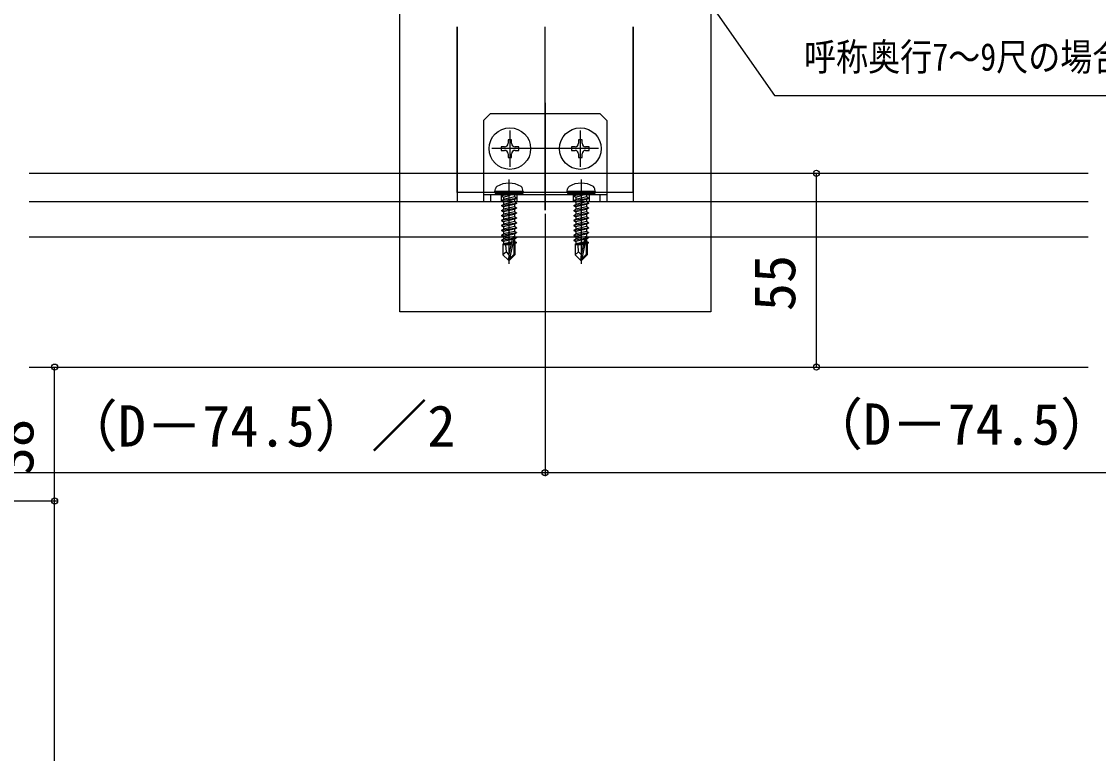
# Model space of a CAD drawing. Units: millimetres, scale not verified. Extents: x -700 to 700, y -1044 to 1037.
# Drawn here: x -71.4 to 234.4, y 367 to 574.8 of the extents above; entities that cross this region are included whole.
import ezdxf
from ezdxf.enums import TextEntityAlignment as Align

# ---------------------------------------------------------------- set-up
doc = ezdxf.new("R2010")
doc.units = ezdxf.units.MM
doc.header["$LTSCALE"] = 6
for name, color, linetype in [('0-4_YKK_12', 2, 'Continuous'), ('0-5_YKK_13', 4, 'Continuous'), ('0-6_YKK_D', 6, 'Continuous')]:
    doc.layers.add(name, color=color, linetype=linetype)
doc.styles.add('ＭＳ ゴシック', font='')
doc.styles.get('ＭＳ ゴシック').set_extended_font_data('MS Gothic')

msp = doc.modelspace()

# ---------------------------------------------------------------- linework, layer by layer
at = {"layer": '0-4_YKK_12'}
for p, q in [((52.26, 526.225), (52.26, 573.243)), ((52.26, 573.243), (52.26, 523.725)), ((77.26, 521.225), (77.26, 573.243)), ((102.26, 526.225), (102.26, 573.243)), ((102.26, 573.243), (102.26, 523.725)), ((77.26, 551.725), (77.26, 521.225)), ((67.26, 543.875), (67.26, 533.575)), ((87.26, 543.875), (87.26, 533.575)), ((92.41, 538.725), (62.11, 538.725)), ((-69.225, 531.725), (231.48, 531.725)), ((67.01, 529.925), (67.01, 506.025)), ((87.51, 529.925), (87.51, 506.025)), ((228.04, 531.725), (231.48, 531.725)), ((102.26, 526.225), (52.26, 526.225)), ((-69.225, 523.725), (231.48, 523.725)), ((52.26, 523.725), (102.26, 523.725)), ((52.26, 523.725), (102.26, 523.725)), ((228.04, 523.725), (231.48, 523.725)), ((-69.225, 476.725), (231.48, 476.725)), ((228.04, 476.725), (231.48, 476.725))]:
    msp.add_line(p, q, dxfattribs=at)
msp.add_lwpolyline([(36.062, 644.467), (124.306, 644.467), (124.297, 492.367), (36.053, 492.367)], close=True, dxfattribs=at)
at = {"layer": '0-5_YKK_13'}
for p, q in [((59.76, 546.725), (61.76, 548.725)), ((61.76, 548.725), (92.76, 548.725)), ((94.76, 546.725), (92.76, 548.725)), ((59.76, 546.725), (59.76, 523.725)), ((94.76, 546.725), (94.76, 523.725)), ((65.76, 539.225), (64.76, 539.225)), ((68.76, 538.225), (69.76, 538.225)), ((85.76, 539.225), (84.76, 539.225)), ((88.76, 538.225), (89.76, 538.225)), ((63.01, 526.525), (63.151, 527.327)), ((71.01, 526.525), (63.01, 526.525)), ((63.01, 526.525), (63.098, 526.025)), ((70.922, 526.025), (63.098, 526.025)), ((64.91, 525.375), (68.51, 525.975)), ((68.51, 525.875), (64.91, 525.275)), ((68.51, 525.975), (65.46, 525.693)), ((65.46, 524.957), (68.51, 525.875)), ((68.51, 525.975), (68.51, 525.875)), ((71.01, 526.525), (70.868, 527.327)), ((71.01, 526.525), (70.922, 526.025)), ((83.51, 526.525), (83.651, 527.327)), ((91.51, 526.525), (83.51, 526.525)), ((83.51, 526.525), (83.598, 526.025)), ((91.422, 526.025), (83.598, 526.025)), ((85.41, 525.375), (89.01, 525.975)), ((89.01, 525.875), (85.41, 525.275)), ((89.01, 525.975), (85.96, 525.693)), ((85.96, 524.957), (89.01, 525.875)), ((89.01, 525.975), (89.01, 525.875)), ((91.51, 526.525), (91.368, 527.327)), ((91.51, 526.525), (91.422, 526.025)), ((59.76, 525.725), (94.76, 525.725)), ((59.76, 523.725), (94.76, 523.725)), ((61.76, 525.725), (61.76, 523.725)), ((64.76, 525.725), (64.76, 523.725)), ((64.91, 525.375), (65.46, 525.693)), ((64.91, 525.375), (64.91, 525.275)), ((64.91, 525.375), (64.91, 525.275)), ((64.91, 525.275), (65.46, 524.957)), ((64.91, 523.975), (69.11, 524.675)), ((69.11, 524.575), (64.91, 523.875)), ((64.91, 523.975), (65.46, 524.293)), ((64.91, 523.975), (64.91, 523.875)), ((64.91, 523.875), (65.46, 523.557)), ((64.91, 522.575), (69.11, 523.275)), ((69.11, 523.175), (64.91, 522.475)), ((64.91, 522.575), (65.46, 522.893)), ((65.46, 525.825), (65.46, 525.693)), ((68.56, 524.993), (65.46, 524.293)), ((65.46, 524.957), (65.46, 524.293)), ((68.56, 524.257), (65.46, 523.557)), ((68.56, 523.593), (65.46, 522.893)), ((65.46, 523.557), (65.46, 522.893)), ((68.56, 525.825), (68.56, 524.993)), ((69.11, 524.675), (68.56, 524.993)), ((69.11, 524.575), (68.56, 524.257)), ((68.56, 524.257), (68.56, 523.593)), ((69.11, 523.275), (68.56, 523.593)), ((68.56, 522.857), (68.56, 522.193)), ((69.11, 524.675), (69.11, 524.575)), ((69.11, 523.275), (69.11, 523.175)), ((69.26, 525.725), (69.26, 523.725)), ((85.26, 525.725), (85.26, 523.725)), ((85.41, 525.375), (85.96, 525.693)), ((85.41, 525.375), (85.41, 525.275)), ((85.41, 525.375), (85.41, 525.275)), ((85.41, 525.275), (85.96, 524.957)), ((85.41, 523.975), (89.61, 524.675)), ((89.61, 524.575), (85.41, 523.875)), ((85.41, 523.975), (85.96, 524.293)), ((85.41, 523.975), (85.41, 523.875)), ((85.41, 523.875), (85.96, 523.557)), ((85.41, 522.575), (89.61, 523.275)), ((89.61, 523.175), (85.41, 522.475)), ((85.41, 522.575), (85.96, 522.893)), ((85.96, 525.825), (85.96, 525.693)), ((89.06, 524.993), (85.96, 524.293)), ((85.96, 524.957), (85.96, 524.293)), ((89.06, 524.257), (85.96, 523.557)), ((89.06, 523.593), (85.96, 522.893)), ((85.96, 523.557), (85.96, 522.893)), ((89.06, 525.825), (89.06, 524.993)), ((89.61, 524.675), (89.06, 524.993)), ((89.61, 524.575), (89.06, 524.257)), ((89.06, 524.257), (89.06, 523.593)), ((89.61, 523.275), (89.06, 523.593)), ((89.06, 522.857), (89.06, 522.193)), ((89.61, 524.675), (89.61, 524.575)), ((89.61, 523.275), (89.61, 523.175)), ((89.76, 525.725), (89.76, 523.725)), ((92.76, 525.725), (92.76, 523.725)), ((64.91, 522.575), (64.91, 522.475)), ((64.91, 522.475), (65.46, 522.157)), ((64.91, 521.175), (69.11, 521.875)), ((69.11, 521.775), (64.91, 521.075)), ((64.91, 521.175), (65.46, 521.493)), ((64.91, 521.175), (64.91, 521.075)), ((64.91, 521.075), (65.46, 520.757)), ((64.91, 519.775), (69.11, 520.475)), ((69.11, 520.375), (64.91, 519.675)), ((64.91, 519.775), (65.46, 520.093)), ((64.91, 519.775), (64.91, 519.675)), ((68.56, 522.193), (65.46, 521.493)), ((65.46, 522.157), (65.46, 521.493)), ((68.56, 520.793), (65.46, 520.093)), ((65.46, 520.757), (65.46, 520.093)), ((69.11, 521.875), (68.56, 522.193)), ((68.56, 521.457), (68.56, 520.793)), ((69.11, 520.475), (68.56, 520.793)), ((68.56, 520.057), (68.56, 519.393)), ((69.11, 521.875), (69.11, 521.775)), ((69.11, 520.475), (69.11, 520.375)), ((85.41, 522.575), (85.41, 522.475)), ((85.41, 522.475), (85.96, 522.157)), ((85.41, 521.175), (89.61, 521.875)), ((89.61, 521.775), (85.41, 521.075)), ((85.41, 521.175), (85.96, 521.493)), ((85.41, 521.175), (85.41, 521.075)), ((85.41, 521.075), (85.96, 520.757)), ((85.41, 519.775), (89.61, 520.475)), ((89.61, 520.375), (85.41, 519.675)), ((85.41, 519.775), (85.96, 520.093)), ((85.41, 519.775), (85.41, 519.675)), ((89.06, 522.193), (85.96, 521.493)), ((85.96, 522.157), (85.96, 521.493)), ((89.06, 520.793), (85.96, 520.093)), ((85.96, 520.757), (85.96, 520.093)), ((89.61, 521.875), (89.06, 522.193)), ((89.06, 521.457), (89.06, 520.793)), ((89.61, 520.475), (89.06, 520.793)), ((89.06, 520.057), (89.06, 519.393)), ((89.61, 521.875), (89.61, 521.775)), ((89.61, 520.475), (89.61, 520.375)), ((64.91, 519.675), (65.46, 519.357)), ((64.91, 518.375), (69.11, 519.075)), ((69.11, 518.975), (64.91, 518.275)), ((64.91, 518.375), (65.46, 518.693)), ((64.91, 518.375), (64.91, 518.275)), ((64.91, 518.275), (65.46, 517.957)), ((64.91, 516.975), (69.11, 517.675)), ((69.11, 517.575), (64.91, 516.875)), ((64.91, 516.975), (65.46, 517.293)), ((64.91, 516.975), (64.91, 516.875)), ((64.91, 516.875), (65.46, 516.557)), ((68.56, 519.393), (65.46, 518.693)), ((65.46, 519.357), (65.46, 518.693)), ((68.56, 517.993), (65.46, 517.293)), ((65.46, 517.957), (65.46, 517.293)), ((69.11, 519.075), (68.56, 519.393)), ((68.56, 518.657), (68.56, 517.993)), ((69.11, 517.675), (68.56, 517.993)), ((68.56, 517.257), (68.56, 516.593)), ((69.11, 519.075), (69.11, 518.975)), ((69.11, 517.675), (69.11, 517.575)), ((85.41, 519.675), (85.96, 519.357)), ((85.41, 518.375), (89.61, 519.075)), ((89.61, 518.975), (85.41, 518.275)), ((85.41, 518.375), (85.96, 518.693)), ((85.41, 518.375), (85.41, 518.275)), ((85.41, 518.275), (85.96, 517.957)), ((85.41, 516.975), (89.61, 517.675)), ((89.61, 517.575), (85.41, 516.875)), ((85.41, 516.975), (85.96, 517.293)), ((85.41, 516.975), (85.41, 516.875)), ((85.41, 516.875), (85.96, 516.557)), ((89.06, 519.393), (85.96, 518.693)), ((85.96, 519.357), (85.96, 518.693)), ((89.06, 517.993), (85.96, 517.293)), ((85.96, 517.957), (85.96, 517.293)), ((89.61, 519.075), (89.06, 519.393)), ((89.06, 518.657), (89.06, 517.993)), ((89.61, 517.675), (89.06, 517.993)), ((89.06, 517.257), (89.06, 516.593)), ((89.61, 519.075), (89.61, 518.975)), ((89.61, 517.675), (89.61, 517.575)), ((-69.225, 513.725), (231.48, 513.725)), ((64.91, 515.575), (69.11, 516.275)), ((69.11, 516.175), (64.91, 515.475)), ((64.91, 515.575), (65.46, 515.893)), ((64.91, 515.575), (64.91, 515.475)), ((64.91, 515.475), (65.46, 515.157)), ((64.91, 514.175), (69.11, 514.875)), ((69.11, 514.775), (64.91, 514.075)), ((64.91, 514.175), (65.46, 514.493)), ((64.91, 514.175), (64.91, 514.075)), ((64.91, 514.075), (65.46, 513.757)), ((68.56, 516.593), (65.46, 515.893)), ((65.46, 516.557), (65.46, 515.893)), ((68.56, 515.193), (65.46, 514.493)), ((65.46, 515.157), (65.46, 514.493)), ((68.56, 513.793), (65.46, 513.093)), ((65.46, 513.757), (65.46, 513.093)), ((69.11, 516.275), (68.56, 516.593)), ((68.56, 515.857), (68.56, 515.193)), ((69.11, 514.875), (68.56, 515.193)), ((68.56, 514.457), (68.56, 513.793)), ((69.11, 513.475), (68.56, 513.793)), ((69.11, 516.275), (69.11, 516.175)), ((69.11, 514.875), (69.11, 514.775)), ((85.41, 515.575), (89.61, 516.275)), ((89.61, 516.175), (85.41, 515.475)), ((85.41, 515.575), (85.96, 515.893)), ((85.41, 515.575), (85.41, 515.475)), ((85.41, 515.475), (85.96, 515.157)), ((85.41, 514.175), (89.61, 514.875)), ((89.61, 514.775), (85.41, 514.075)), ((85.41, 514.175), (85.96, 514.493)), ((85.41, 514.175), (85.41, 514.075)), ((85.41, 514.075), (85.96, 513.757)), ((89.06, 516.593), (85.96, 515.893)), ((85.96, 516.557), (85.96, 515.893)), ((89.06, 515.193), (85.96, 514.493)), ((85.96, 515.157), (85.96, 514.493)), ((89.06, 513.793), (85.96, 513.093)), ((85.96, 513.757), (85.96, 513.093)), ((89.61, 516.275), (89.06, 516.593)), ((89.06, 515.857), (89.06, 515.193)), ((89.61, 514.875), (89.06, 515.193)), ((89.06, 514.457), (89.06, 513.793)), ((89.61, 513.475), (89.06, 513.793)), ((89.61, 516.275), (89.61, 516.175)), ((89.61, 514.875), (89.61, 514.775)), ((228.04, 513.725), (231.48, 513.725)), ((64.91, 512.775), (69.11, 513.475)), ((68.049, 513.198), (64.91, 512.675)), ((64.91, 512.775), (65.46, 513.093)), ((64.91, 512.775), (64.91, 512.675)), ((64.91, 512.675), (65.46, 512.357)), ((67.688, 511.915), (65.31, 511.523)), ((65.31, 511.606), (65.46, 511.693)), ((65.31, 511.606), (65.31, 508.575)), ((67.586, 511.425), (65.31, 511.425)), ((67.893, 512.907), (65.46, 512.357)), ((65.46, 512.357), (65.46, 511.693)), ((67.749, 512.209), (65.46, 511.693)), ((67.633, 511.65), (66.476, 511.425)), ((67.919, 513.032), (67.01, 508.647)), ((68.342, 513.148), (67.16, 507.449)), ((69.11, 513.375), (68.196, 513.223)), ((68.56, 512.393), (68.407, 512.358)), ((68.41, 512.977), (68.41, 508.699)), ((69.01, 512.133), (68.41, 512.034)), ((69.01, 511.917), (68.41, 511.801)), ((68.71, 511.425), (68.41, 511.425)), ((68.56, 513.057), (68.56, 512.393)), ((69.01, 512.133), (68.56, 512.393)), ((69.01, 511.917), (68.71, 511.744)), ((68.71, 511.744), (68.71, 508.575)), ((69.01, 512.133), (69.01, 511.917)), ((69.11, 513.475), (69.11, 513.375)), ((85.41, 512.775), (89.61, 513.475)), ((88.549, 513.198), (85.41, 512.675)), ((85.41, 512.775), (85.96, 513.093)), ((85.41, 512.775), (85.41, 512.675)), ((85.41, 512.675), (85.96, 512.357)), ((88.188, 511.915), (85.81, 511.523)), ((85.81, 511.606), (85.96, 511.693)), ((85.81, 511.606), (85.81, 508.575)), ((88.086, 511.425), (85.81, 511.425)), ((88.393, 512.907), (85.96, 512.357)), ((85.96, 512.357), (85.96, 511.693)), ((88.249, 512.209), (85.96, 511.693)), ((88.133, 511.65), (86.976, 511.425)), ((88.419, 513.032), (87.51, 508.647)), ((88.842, 513.148), (87.66, 507.449)), ((89.61, 513.375), (88.696, 513.223)), ((89.06, 512.393), (88.907, 512.358)), ((88.91, 512.977), (88.91, 508.699)), ((89.51, 512.133), (88.91, 512.034)), ((89.51, 511.917), (88.91, 511.801)), ((89.21, 511.425), (88.91, 511.425)), ((89.06, 513.057), (89.06, 512.393)), ((89.51, 512.133), (89.06, 512.393)), ((89.51, 511.917), (89.21, 511.744)), ((89.21, 511.744), (89.21, 508.575)), ((89.51, 512.133), (89.51, 511.917)), ((89.61, 513.475), (89.61, 513.375)), ((66.267, 509.378), (65.31, 508.575)), ((66.86, 507.025), (65.31, 508.575)), ((67.01, 508.647), (66.86, 507.025)), ((67.01, 508.647), (67.01, 507.025)), ((68.41, 508.699), (67.16, 507.449)), ((67.16, 507.025), (68.71, 508.575)), ((86.767, 509.378), (85.81, 508.575)), ((87.36, 507.025), (85.81, 508.575)), ((87.51, 508.647), (87.36, 507.025)), ((87.51, 508.647), (87.51, 507.025)), ((88.91, 508.699), (87.66, 507.449)), ((87.66, 507.025), (89.21, 508.575)), ((66.86, 507.025), (67.16, 507.025)), ((67.16, 507.449), (67.16, 507.025)), ((87.36, 507.025), (87.66, 507.025)), ((87.66, 507.449), (87.66, 507.025))]:
    msp.add_line(p, q, dxfattribs=at)
for points in [[(67.76, 540.225), (67.76, 541.225), (66.76, 541.225), (66.76, 540.225)], [(87.76, 540.225), (87.76, 541.225), (86.76, 541.225), (86.76, 540.225)], [(64.76, 539.225), (64.76, 538.225), (65.76, 538.225)], [(69.76, 538.225), (69.76, 539.225), (68.76, 539.225)], [(84.76, 539.225), (84.76, 538.225), (85.76, 538.225)], [(89.76, 538.225), (89.76, 539.225), (88.76, 539.225)], [(66.76, 537.225), (66.76, 536.225), (67.76, 536.225), (67.76, 537.225)], [(86.76, 537.225), (86.76, 536.225), (87.76, 536.225), (87.76, 537.225)], [(69.11, 523.175), (68.56, 522.857), (65.46, 522.157)], [(89.61, 523.175), (89.06, 522.857), (85.96, 522.157)], [(69.11, 521.775), (68.56, 521.457), (65.46, 520.757)], [(69.11, 520.375), (68.56, 520.057), (65.46, 519.357)], [(89.61, 521.775), (89.06, 521.457), (85.96, 520.757)], [(89.61, 520.375), (89.06, 520.057), (85.96, 519.357)], [(69.11, 518.975), (68.56, 518.657), (65.46, 517.957)], [(69.11, 517.575), (68.56, 517.257), (65.46, 516.557)], [(89.61, 518.975), (89.06, 518.657), (85.96, 517.957)], [(89.61, 517.575), (89.06, 517.257), (85.96, 516.557)], [(69.11, 516.175), (68.56, 515.857), (65.46, 515.157)], [(69.11, 514.775), (68.56, 514.457), (65.46, 513.757)], [(89.61, 516.175), (89.06, 515.857), (85.96, 515.157)], [(89.61, 514.775), (89.06, 514.457), (85.96, 513.757)], [(67.01, 508.647), (66.267, 509.378), (66.11, 511.425)], [(69.11, 513.375), (68.56, 513.057), (68.41, 513.024)], [(87.51, 508.647), (86.767, 509.378), (86.61, 511.425)], [(89.61, 513.375), (89.06, 513.057), (88.91, 513.024)]]:
    msp.add_lwpolyline(points, dxfattribs=at)
for centre in [(67.26, 538.725), (87.26, 538.725)]:
    msp.add_circle(centre, 5.9, dxfattribs=at)
for centre, radius, start, end in [((65.76, 540.225), 1, 270, 0), ((65.76, 537.225), 1, 0, 90), ((68.76, 540.225), 1, 180, 270), ((68.76, 537.225), 1, 90, 180), ((85.76, 540.225), 1, 270, 0), ((85.76, 537.225), 1, 0, 90), ((88.76, 540.225), 1, 180, 270), ((88.76, 537.225), 1, 90, 180), ((67.01, 522.425), 6.5, 57.94412, 122.05588), ((87.51, 522.425), 6.5, 57.94412, 122.05588), ((64.038, 527.171), 0.9, 122.05588, 170), ((65.26, 525.825), 0.2, 0, 90), ((68.76, 525.825), 0.2, 90, 180), ((69.982, 527.171), 0.9, 10, 57.94412), ((84.538, 527.171), 0.9, 122.05588, 170), ((85.76, 525.825), 0.2, 0, 90), ((89.26, 525.825), 0.2, 90, 180), ((90.482, 527.171), 0.9, 10, 57.94412), ((68.162, 512.977), 0.248, 0, 167.19096), ((88.662, 512.977), 0.248, 0, 167.19096)]:
    msp.add_arc(centre, radius, start, end, dxfattribs=at)
at = {"layer": '0-6_YKK_D'}
for p, q in [((154.298, 476.725), (154.298, 531.725)), ((77.26, 520.225), (77.26, 445.725)), ((77.26, 520.225), (77.26, 445.725)), ((-61.991, 438.725), (-61.991, 476.725)), ((77.26, 446.725), (-210.49, 446.725)), ((365.01, 446.725), (77.26, 446.725)), ((-216.991, 438.725), (-60.991, 438.725)), ((-216.991, 438.725), (-60.991, 438.725)), ((-61.991, 121.225), (-61.991, 438.725))]:
    msp.add_line(p, q, dxfattribs=at)
msp.add_lwpolyline([(124.302, 579.642), (126.252, 576.857), (142.401, 553.794), (329.84, 553.794)], dxfattribs=at)
for centre in [(154.298, 531.725), (-61.991, 476.725), (154.298, 476.725), (77.26, 446.725), (77.26, 446.725), (-61.991, 438.725), (-61.991, 438.725)]:
    msp.add_circle(centre, 0.85, dxfattribs=at)

# ---------------------------------------------------------------- texts
at = {"layer": '0-6_YKK_D', "style": 'ＭＳ ゴシック', "width": 0.85}
msp.add_text('呼称奥行7～9尺の場合、吊束付', height=7.845, dxfattribs=at).set_placement((150.78, 558.48), align=Align.BOTTOM_LEFT)
at = {"layer": '0-6_YKK_D', "style": 'ＭＳ ゴシック'}
for s, p in [('55', (151.798, 492.588)), ('38', (-64.491, 446.043))]:
    msp.add_text(s, height=11.73, rotation=90, dxfattribs=at).set_placement(p, align=Align.BOTTOM_LEFT)
for p in [(-60.046, 450.634), (151.544, 451.134)]:
    msp.add_text('（D－74.5）／2', height=11.73, dxfattribs=at).set_placement(p, align=Align.BOTTOM_LEFT)

doc.saveas('drawing.dxf')
